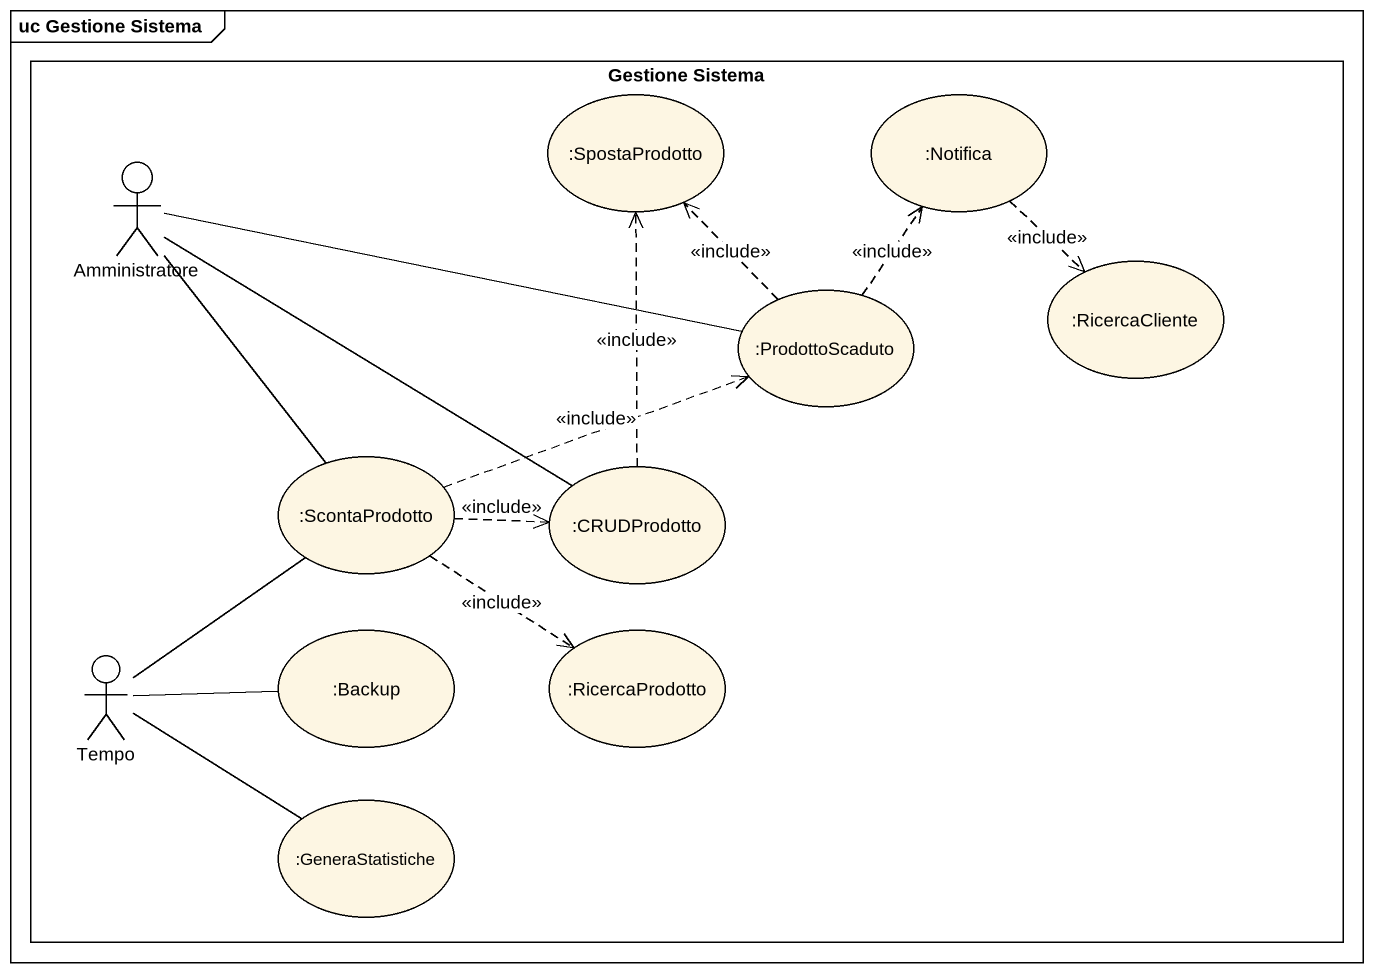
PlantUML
@startuml
mainframe uc Gestione Sistema
rectangle "Gestione Sistema" as Gestione_Sistema {
  usecase ":SpostaProdotto" as SpostaProdotto
  usecase ":Notifica" as Notifica
  actor Amministratore
  usecase ":ProdottoScaduto" as ProdottoScaduto
  usecase ":RicercaCliente" as RicercaCliente
  usecase ":ScontaProdotto" as ScontaProdotto
  usecase ":CRUDProdotto" as CRUDProdotto
  actor Tempo
  usecase ":Backup" as Backup
  usecase ":RicercaProdotto" as RicercaProdotto
  usecase ":GeneraStatistiche" as GeneraStatistiche
}
Notifica ..> RicercaCliente : <<include>>
Amministratore -right- ProdottoScaduto
Amministratore -- ScontaProdotto
Amministratore -right- CRUDProdotto
ProdottoScaduto .up.> SpostaProdotto : <<include>>
ProdottoScaduto .up.> Notifica : <<include>>
ScontaProdotto .right.> ProdottoScaduto : <<include>>
ScontaProdotto .right.> CRUDProdotto : <<include>>
ScontaProdotto ..> RicercaProdotto : <<include>>
CRUDProdotto .up.> SpostaProdotto : <<include>>
Tempo -up- ScontaProdotto
Tempo -right- Backup
Tempo -right- GeneraStatistiche
@enduml
